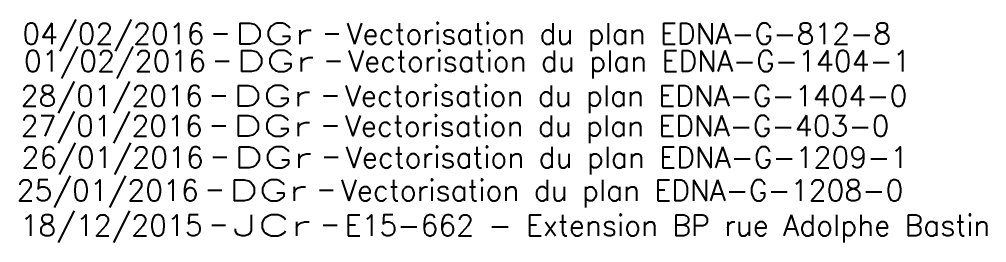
# Model space of a CAD drawing. Header units: millimetres. Extents: x 185000 to 186000, y 127990 to 129010.
# Drawn here: x 185010.76 to 185045.58, y 128763.66 to 128771.7 of the extents above; entities that cross this region are included whole.
import ezdxf
from ezdxf.enums import TextEntityAlignment as Align

# ---------------------------------------------------------------- set-up
doc = ezdxf.new("R2010")
doc.units = ezdxf.units.MM
doc.layers.get('0').update_dxf_attribs({"linetype": 'CONTINUOUS'})
doc.layers.add('L_910', color=7, linetype='CONTINUOUS', plot=False)
doc.styles.get("Standard").update_dxf_attribs({"font": 'romans.shx', "width": 0.85})

# ---------------------------------------------------------------- blocks, each defined once
blk = doc.blocks.new('GIS_MODF')
at = {"color": 0, "linetype": 'Continuous', "flags": 128}
for points in [[(-2.257, -0.012), (-1.757, -0.012)], [(1.758, -0.012), (2.258, -0.012)]]:
    blk.add_lwpolyline(points, dxfattribs=at)
at = {"color": 0, "linetype": 'Continuous'}
blk.add_attdef('DATE', text='', height=0.75, dxfattribs=at).set_placement((-2.583, -0.387), align=Align.RIGHT)
at = {"color": 0, "linetype": 'Continuous', "width": 3.590909}
blk.add_attdef('USER', text='', height=0.75, dxfattribs=at).set_placement((-1.516, -0.387), (1.306, -0.387), align=Align.FIT)
at = {"color": 0, "linetype": 'Continuous'}
blk.add_attdef('DESC', (2.528, -0.387), '', height=0.75, dxfattribs=at)

msp = doc.modelspace()

# ---------------------------------------------------------------- block references
at = {"layer": 'L_910'}
ref = msp.add_blockref('GIS_MODF', (185020.011, 128771.196), dxfattribs=at)
ref.add_attrib('DATE', '04/02/2016', dxfattribs={"layer": '0', "color": 0, "linetype": 'Continuous', "height": 0.75}).set_placement((185017.429, 128770.809), align=Align.RIGHT)
ref.add_attrib('USER', 'DGr', dxfattribs={"layer": '0', "color": 0, "linetype": 'Continuous', "height": 0.75, "width": 1.462963}).set_placement((185018.495, 128770.809), (185021.317, 128770.809), align=Align.FIT)
ref.add_attrib('DESC', 'Vectorisation du plan EDNA-G-812-8', (185022.539, 128770.809), dxfattribs={"layer": '0', "color": 0, "linetype": 'Continuous', "height": 0.75})
ref = msp.add_blockref('GIS_MODF', (185020.068, 128770.212), dxfattribs=at)
ref.add_attrib('DATE', '01/02/2016', dxfattribs={"layer": '0', "color": 0, "linetype": 'Continuous', "height": 0.75}).set_placement((185017.486, 128769.826), align=Align.RIGHT)
ref.add_attrib('USER', 'DGr', dxfattribs={"layer": '0', "color": 0, "linetype": 'Continuous', "height": 0.75, "width": 1.462963}).set_placement((185018.553, 128769.826), (185021.374, 128769.826), align=Align.FIT)
ref.add_attrib('DESC', 'Vectorisation du plan EDNA-G-1404-1', (185022.596, 128769.826), dxfattribs={"layer": '0', "color": 0, "linetype": 'Continuous', "height": 0.75})
ref = msp.add_blockref('GIS_MODF', (185019.953, 128768.962), dxfattribs=at)
ref.add_attrib('DATE', '28/01/2016', dxfattribs={"layer": '0', "color": 0, "linetype": 'Continuous', "height": 0.75}).set_placement((185017.37, 128768.575), align=Align.RIGHT)
ref.add_attrib('USER', 'DGr', dxfattribs={"layer": '0', "color": 0, "linetype": 'Continuous', "height": 0.75, "width": 1.462963}).set_placement((185018.437, 128768.575), (185021.258, 128768.575), align=Align.FIT)
ref.add_attrib('DESC', 'Vectorisation du plan EDNA-G-1404-0', (185022.48, 128768.575), dxfattribs={"layer": '0', "color": 0, "linetype": 'Continuous', "height": 0.75})
ref = msp.add_blockref('GIS_MODF', (185019.953, 128767.879), dxfattribs=at)
ref.add_attrib('DATE', '27/01/2016', dxfattribs={"layer": '0', "color": 0, "linetype": 'Continuous', "height": 0.75}).set_placement((185017.37, 128767.492), align=Align.RIGHT)
ref.add_attrib('USER', 'DGr', dxfattribs={"layer": '0', "color": 0, "linetype": 'Continuous', "height": 0.75, "width": 1.462963}).set_placement((185018.437, 128767.492), (185021.258, 128767.492), align=Align.FIT)
ref.add_attrib('DESC', 'Vectorisation du plan EDNA-G-403-0', (185022.48, 128767.492), dxfattribs={"layer": '0', "color": 0, "linetype": 'Continuous', "height": 0.75})
ref = msp.add_blockref('GIS_MODF', (185019.984, 128766.747), dxfattribs=at)
ref.add_attrib('DATE', '26/01/2016', dxfattribs={"layer": '0', "color": 0, "linetype": 'Continuous', "height": 0.75}).set_placement((185017.401, 128766.361), align=Align.RIGHT)
ref.add_attrib('USER', 'DGr', dxfattribs={"layer": '0', "color": 0, "linetype": 'Continuous', "height": 0.75, "width": 1.462963}).set_placement((185018.468, 128766.361), (185021.29, 128766.361), align=Align.FIT)
ref.add_attrib('DESC', 'Vectorisation du plan EDNA-G-1209-1', (185022.512, 128766.361), dxfattribs={"layer": '0', "color": 0, "linetype": 'Continuous', "height": 0.75})
ref = msp.add_blockref('GIS_MODF', (185019.807, 128765.56), dxfattribs=at)
ref.add_attrib('DATE', '25/01/2016', dxfattribs={"layer": '0', "color": 0, "linetype": 'Continuous', "height": 0.75}).set_placement((185017.224, 128765.173), align=Align.RIGHT)
ref.add_attrib('USER', 'DGr', dxfattribs={"layer": '0', "color": 0, "linetype": 'Continuous', "height": 0.75, "width": 1.462963}).set_placement((185018.291, 128765.173), (185021.113, 128765.173), align=Align.FIT)
ref.add_attrib('DESC', 'Vectorisation du plan EDNA-G-1208-0', (185022.335, 128765.173), dxfattribs={"layer": '0', "color": 0, "linetype": 'Continuous', "height": 0.75})
ref = msp.add_blockref('GIS_MODF', (185019.945, 128764.3), dxfattribs=at)
ref.add_attrib('DATE', '18/12/2015', dxfattribs={"layer": '0', "color": 0, "linetype": 'Continuous', "height": 0.75}).set_placement((185017.363, 128763.913), align=Align.RIGHT)
ref.add_attrib('USER', 'JCr', dxfattribs={"layer": '0', "color": 0, "linetype": 'Continuous', "height": 0.75, "width": 1.612245}).set_placement((185018.429, 128763.913), (185021.251, 128763.913), align=Align.FIT)
ref.add_attrib('DESC', 'E15-662 - Extension BP rue Adolphe Bastin', (185022.473, 128763.913), dxfattribs={"layer": '0', "color": 0, "linetype": 'Continuous', "height": 0.75})

doc.saveas('drawing.dxf')
